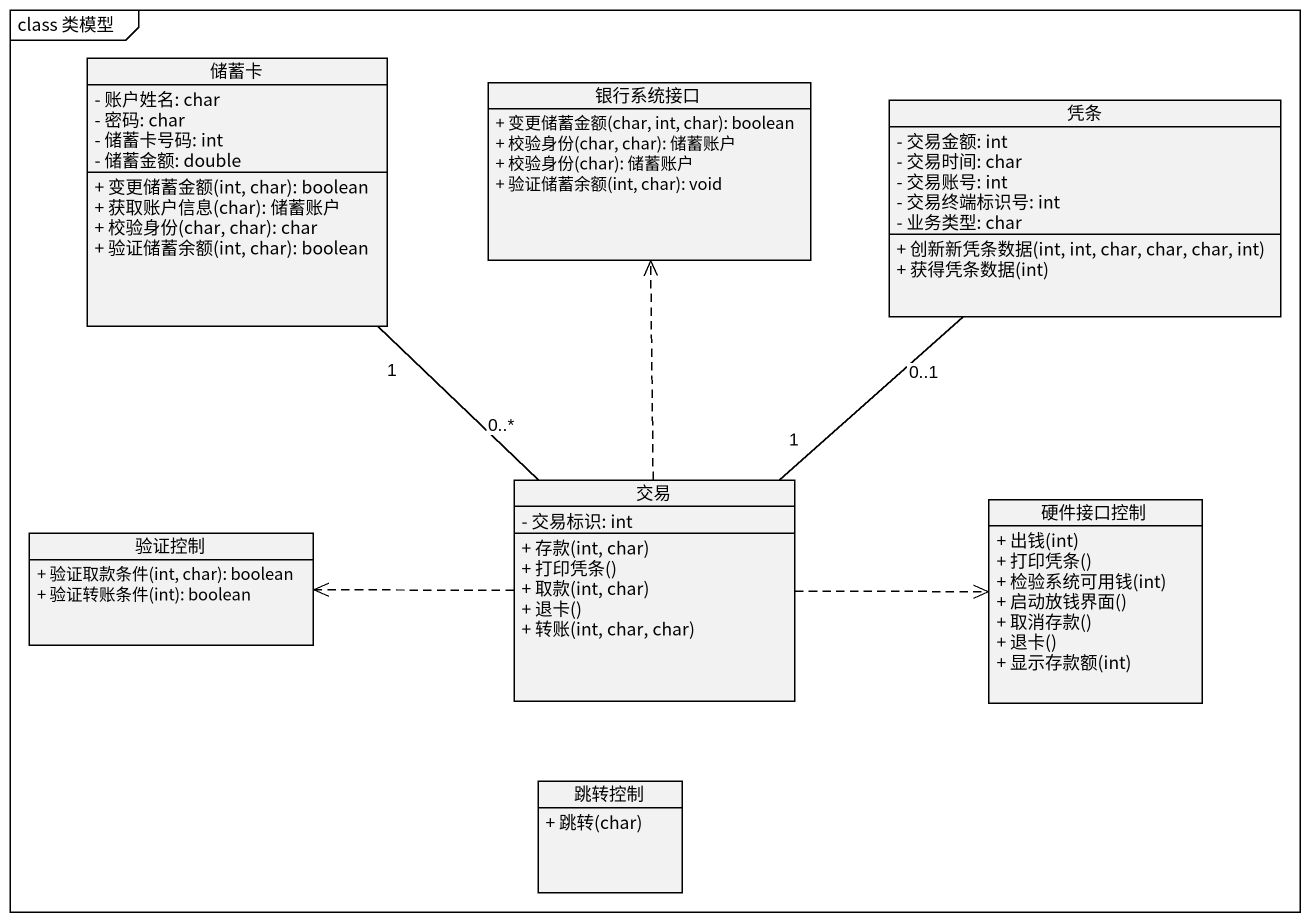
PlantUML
@startuml
mainframe class 类模型
hide circle
hide empty members
skinparam classAttributeIconSize 0
class 储蓄卡 {
  - 账户姓名: char
  - 密码: char
  - 储蓄卡号码: int
  - 储蓄金额: double
  + 变更储蓄金额(int, char): boolean
  + 获取账户信息(char): 储蓄账户
  + 校验身份(char, char): char
  + 验证储蓄余额(int, char): boolean
}
class 银行系统接口 {
  + 变更储蓄金额(char, int, char): boolean
  + 校验身份(char, char): 储蓄账户
  + 校验身份(char): 储蓄账户
  + 验证储蓄余额(int, char): void
}
class 凭条 {
  - 交易金额: int
  - 交易时间: char
  - 交易账号: int
  - 交易终端标识号: int
  - 业务类型: char
  + 创新新凭条数据(int, int, char, char, char, int)
  + 获得凭条数据(int)
}
class 验证控制 {
  + 验证取款条件(int, char): boolean
  + 验证转账条件(int): boolean
}
class 交易 {
  - 交易标识: int
  + 存款(int, char)
  + 打印凭条()
  + 取款(int, char)
  + 退卡()
  + 转账(int, char, char)
}
class 硬件接口控制 {
  + 出钱(int)
  + 打印凭条()
  + 检验系统可用钱(int)
  + 启动放钱界面()
  + 取消存款()
  + 退卡()
  + 显示存款额(int)
}
class 跳转控制 {
  + 跳转(char)
}
交易 "0..*" -up- "1" 储蓄卡
交易 .up.> 银行系统接口
交易 "1" -up- "0..1" 凭条
交易 .left.> 验证控制
交易 .right.> 硬件接口控制
@enduml
